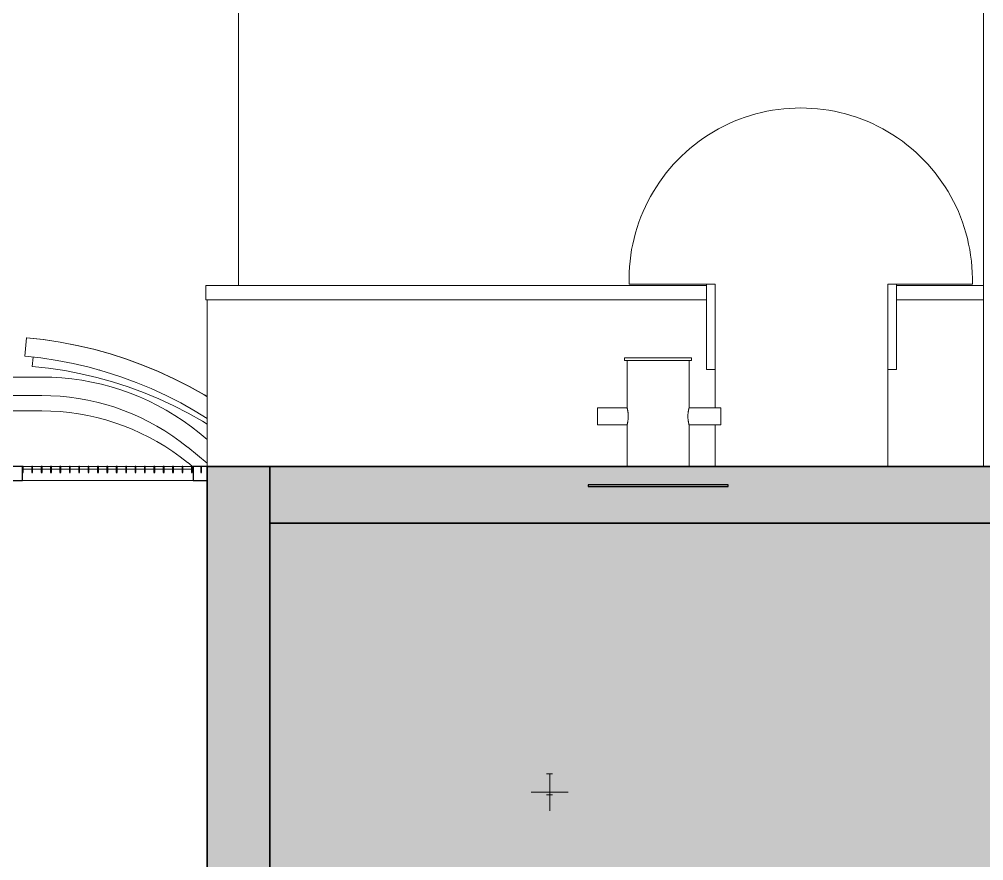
# Model space of a CAD drawing. Header units: metres. Extents: x -3 to 137, y -7 to 15.
# Drawn here: x 69.508 to 72.899, y -1.386 to 1.571 of the extents above; entities that cross this region are included whole.
import ezdxf

# ---------------------------------------------------------------- set-up
doc = ezdxf.new("R2010")
doc.units = ezdxf.units.M
doc.linetypes.add('Centre', pattern=[0.03175, 0.00635, -0.00475, 0.0159, -0.00475])
for name, color, linetype, lineweight in [('A-FLOR', 7, 'Continuous', 9), ('A-FLOR-LEVL', 7, 'Continuous', 9), ('A-FLOR-PATT', 7, 'Continuous', 35), ('A-GENM', 7, 'Continuous', 9), ('A-WALL', 7, 'Continuous', 9), ('A-WALL-PATT', 7, 'Continuous', 9), ('I-WALL', 7, 'Continuous', 9), ('P-PIPE', 7, 'Continuous', 9), ('P-PIPE-CNTR', 7, 'Continuous', 9)]:
    doc.layers.add(name, color=color, linetype=linetype, lineweight=lineweight)

# ---------------------------------------------------------------- blocks, each defined once
blk = doc.blocks.new('Bolardo - Bolardo-2116282-Elevation 5 - a')
at = {"layer": 'A-GENM', "color": 8, "true_color": 0x808080}
for p, q in [((-4.559, 0.3817), (-4.559, 0.3717)), ((-4.559, 0.3817), (-4.441, 0.3817)), ((-4.441, 0.3817), (-4.323, 0.3817)), ((-4.323, 0.3717), (-4.323, 0.3817)), ((-4.441, 0.3717), (-4.559, 0.3717)), ((-4.55, 0.3717), (-4.55, 0.2057)), ((-4.323, 0.3717), (-4.441, 0.3717)), ((-4.332, 0.2057), (-4.332, 0.3717)), ((-4.55, 0.2058), (-4.6541, 0.2058)), ((-4.6541, 0.1758), (-4.6541, 0.2058)), ((-4.2199, 0.2058), (-4.332, 0.2058)), ((-4.2199, 0.2058), (-4.2199, 0.1758)), ((-4.6541, 0.1458), (-4.6541, 0.1758)), ((-4.2199, 0.1758), (-4.2199, 0.1458)), ((-4.6541, 0.1458), (-4.55, 0.1458)), ((-4.55, 0.1458), (-4.55, 0)), ((-4.332, 0.1458), (-4.2199, 0.1458)), ((-4.332, 0), (-4.332, 0.1458))]:
    blk.add_line(p, q, dxfattribs=at)
at = {"layer": 'A-GENM', "lineweight": 25}
for p, q in [((-4.1946, -0.0653), (-4.6873, -0.0653)), ((-4.6873, -0.0653), (-4.6873, -0.0703)), ((-4.1946, -0.0703), (-4.1946, -0.0653)), ((-4.6873, -0.0703), (-4.1946, -0.0703))]:
    blk.add_line(p, q, dxfattribs=at)
at = {"layer": 'A-GENM', "color": 8, "true_color": 0x808080}
for points, knots in [([(-4.5458, 0.1758), (-4.5458, 0.1775), (-4.5459, 0.181), (-4.5462, 0.1853), (-4.5465, 0.1885), (-4.5468, 0.1908), (-4.5472, 0.193), (-4.5475, 0.1951), (-4.5479, 0.197), (-4.5483, 0.1988), (-4.5486, 0.2003), (-4.5489, 0.2017), (-4.5492, 0.203), (-4.5496, 0.2043), (-4.5499, 0.2054), (-4.55, 0.2058), (-4.55, 0.2058)], [0, 0, 0, 0, 0.0555556, 0.1111111, 0.1388889, 0.1666667, 0.1944444, 0.2222222, 0.25, 0.2777778, 0.3055556, 0.3333333, 0.3611111, 0.3888889, 0.4444444, 0.5, 0.5, 0.5, 0.5]), ([(-4.3362, 0.1758), (-4.3362, 0.1776), (-4.3361, 0.1811), (-4.3357, 0.1861), (-4.3352, 0.19), (-4.3348, 0.193), (-4.3344, 0.1951), (-4.3341, 0.197), (-4.3337, 0.1988), (-4.3333, 0.2004), (-4.333, 0.2018), (-4.3327, 0.2029), (-4.3325, 0.204), (-4.3322, 0.2048), (-4.3321, 0.2054), (-4.332, 0.2057), (-4.332, 0.2057), (-4.332, 0.2057)], [0, 0, 0, 0, 0.0555556, 0.1111111, 0.1666667, 0.1944444, 0.2222222, 0.25, 0.2777778, 0.3055556, 0.3333333, 0.3611111, 0.3888889, 0.4166667, 0.4444444, 0.4791667, 0.4999478, 0.4999478, 0.4999478, 0.4999478]), ([(-4.332, 0.2057), (-4.332, 0.2057), (-4.332, 0.2057), (-4.332, 0.2055), (-4.3321, 0.2053), (-4.3321, 0.2053)], [0.49994877, 0.49994877, 0.49994877, 0.49994877, 0.51388889, 0.54861111, 0.55555556, 0.55555556, 0.55555556, 0.55555556]), ([(-4.5458, 0.1758), (-4.5458, 0.1739), (-4.5459, 0.1704), (-4.5462, 0.1654), (-4.5467, 0.1615), (-4.5472, 0.1585), (-4.5475, 0.1564), (-4.5479, 0.1545), (-4.5483, 0.1528), (-4.5486, 0.1512), (-4.5489, 0.1498), (-4.5492, 0.1486), (-4.5495, 0.1476), (-4.5497, 0.1467), (-4.5499, 0.1461), (-4.55, 0.1458), (-4.55, 0.1458), (-4.55, 0.1458)], [0, 0, 0, 0, 0.0555556, 0.1111111, 0.1666667, 0.1944444, 0.2222222, 0.25, 0.2777778, 0.3055556, 0.3333333, 0.3611111, 0.3888889, 0.4166667, 0.4444444, 0.4791667, 0.4999478, 0.4999478, 0.4999478, 0.4999478]), ([(-4.3362, 0.1758), (-4.3362, 0.174), (-4.3361, 0.1705), (-4.3358, 0.1663), (-4.3354, 0.163), (-4.3351, 0.1607), (-4.3348, 0.1585), (-4.3344, 0.1564), (-4.3341, 0.1545), (-4.3337, 0.1528), (-4.3333, 0.1512), (-4.333, 0.1498), (-4.3327, 0.1485), (-4.3324, 0.1472), (-4.3321, 0.1461), (-4.332, 0.1458), (-4.332, 0.1458)], [0, 0, 0, 0, 0.0555556, 0.1111111, 0.1388889, 0.1666667, 0.1944444, 0.2222222, 0.25, 0.2777778, 0.3055556, 0.3333333, 0.3611111, 0.3888889, 0.4444444, 0.5, 0.5, 0.5, 0.5]), ([(-4.55, 0.1458), (-4.55, 0.1458), (-4.55, 0.1458), (-4.5499, 0.146), (-4.5499, 0.1462), (-4.5499, 0.1462)], [0.49994877, 0.49994877, 0.49994877, 0.49994877, 0.51388889, 0.54861111, 0.55555556, 0.55555556, 0.55555556, 0.55555556])]:
    blk.add_open_spline(points, degree=3, knots=knots, dxfattribs=at)
for points in [[(-4.55, 0.2058), (-4.55, 0.2058), (-4.5499, 0.2056), (-4.5499, 0.2053)], [(-4.332, 0.1458), (-4.332, 0.1458), (-4.332, 0.1459), (-4.3321, 0.1462)]]:
    blk.add_open_spline(points, degree=3, dxfattribs=at)
blk = doc.blocks.new('M_Boca extracción - M_Boca extracción-2633244-Elevation 5 - a')
at = {"layer": 'A-GENM', "color": 8, "true_color": 0x808080}
for p, q in [((-4.543, 0.64), (-4.2408, 0.64)), ((-4.2708, 0.64), (-4.2708, 0.34)), ((-4.2408, 0.64), (-4.2708, 0.64)), ((-4.2408, 0.64), (-4.2408, 0.2045)), ((-4.2408, 0.34), (-4.2408, 0.64)), ((-3.6328, 0), (-3.6328, 0.64)), ((-3.6328, 0.64), (-3.3362, 0.64)), ((-3.6028, 0.64), (-3.6328, 0.64)), ((-3.6328, 0.64), (-3.6328, 0.34)), ((-3.6028, 0.34), (-3.6028, 0.64)), ((-4.2708, 0.34), (-4.2408, 0.34)), ((-3.6328, 0.34), (-3.6028, 0.34)), ((-4.2408, 0.147), (-4.2408, 0))]:
    blk.add_line(p, q, dxfattribs=at)
blk.add_arc((-3.9396, 0.6557), 0.6036, 358.5166, 181.4834, dxfattribs=at)
blk = doc.blocks.new('M_RVR_Grating - 0_80 x 0_70-2833689-Elevation 5 - a')
at = {"layer": 'A-GENM', "lineweight": 25}
for p, q in [((-6.6756, 0), (-6.7256, 0)), ((-6.7256, 0), (-6.7256, -0.05)), ((-6.6726, 0), (-6.6756, 0)), ((-6.6756, 0), (-6.6756, -0.021)), ((-6.6756, -0.05), (-6.6756, 0)), ((-6.6726, -0.021), (-6.6726, 0)), ((-6.6396, 0), (-6.6426, 0)), ((-6.6426, 0), (-6.6426, -0.021)), ((-6.6396, -0.021), (-6.6396, 0)), ((-6.6066, 0), (-6.6096, 0)), ((-6.6096, 0), (-6.6096, -0.021)), ((-6.6066, -0.021), (-6.6066, 0)), ((-6.5736, 0), (-6.5766, 0)), ((-6.5766, 0), (-6.5766, -0.021)), ((-6.5736, -0.021), (-6.5736, 0)), ((-6.5406, 0), (-6.5436, 0)), ((-6.5436, 0), (-6.5436, -0.021)), ((-6.5406, -0.021), (-6.5406, 0)), ((-6.5076, 0), (-6.5106, 0)), ((-6.5106, 0), (-6.5106, -0.021)), ((-6.5076, -0.021), (-6.5076, 0)), ((-6.4746, 0), (-6.4776, 0)), ((-6.4776, 0), (-6.4776, -0.021)), ((-6.4746, -0.021), (-6.4746, 0)), ((-6.4416, 0), (-6.4446, 0)), ((-6.4446, 0), (-6.4446, -0.021)), ((-6.4416, -0.021), (-6.4416, 0)), ((-6.4086, 0), (-6.4116, 0)), ((-6.4116, 0), (-6.4116, -0.021)), ((-6.4086, -0.021), (-6.4086, 0)), ((-6.3756, 0), (-6.3786, 0)), ((-6.3786, 0), (-6.3786, -0.021)), ((-6.3756, -0.021), (-6.3756, 0)), ((-6.3426, 0), (-6.3456, 0)), ((-6.3456, 0), (-6.3456, -0.021)), ((-6.3426, -0.021), (-6.3426, 0)), ((-6.3096, 0), (-6.3126, 0)), ((-6.3126, 0), (-6.3126, -0.021)), ((-6.3096, -0.021), (-6.3096, 0)), ((-6.2766, 0), (-6.2796, 0)), ((-6.2796, 0), (-6.2796, -0.021)), ((-6.2766, -0.021), (-6.2766, 0)), ((-6.2436, 0), (-6.2466, 0)), ((-6.2466, 0), (-6.2466, -0.021)), ((-6.2436, -0.021), (-6.2436, 0)), ((-6.2106, 0), (-6.2136, 0)), ((-6.2136, 0), (-6.2136, -0.021)), ((-6.2106, -0.021), (-6.2106, 0)), ((-6.1776, 0), (-6.1806, 0)), ((-6.1806, 0), (-6.1806, -0.021)), ((-6.1776, -0.021), (-6.1776, 0)), ((-6.1446, 0), (-6.1476, 0)), ((-6.1476, 0), (-6.1476, -0.021)), ((-6.1446, -0.021), (-6.1446, 0)), ((-6.1116, 0), (-6.1146, 0)), ((-6.1146, 0), (-6.1146, -0.021)), ((-6.1116, -0.021), (-6.1116, 0)), ((-6.0786, 0), (-6.0816, 0)), ((-6.0816, 0), (-6.0816, -0.021)), ((-6.0786, -0.021), (-6.0786, 0)), ((-6.0256, 0), (-6.0756, 0)), ((-6.0756, 0), (-6.0756, -0.05)), ((-6.0456, 0), (-6.0486, 0)), ((-6.0486, 0), (-6.0486, -0.021)), ((-6.0456, -0.021), (-6.0456, 0)), ((-6.0256, -0.05), (-6.0256, 0)), ((-6.6756, -0.021), (-6.6726, -0.021)), ((-6.6426, -0.021), (-6.6396, -0.021)), ((-6.6096, -0.021), (-6.6066, -0.021)), ((-6.5766, -0.021), (-6.5736, -0.021)), ((-6.5436, -0.021), (-6.5406, -0.021)), ((-6.5106, -0.021), (-6.5076, -0.021)), ((-6.4776, -0.021), (-6.4746, -0.021)), ((-6.4446, -0.021), (-6.4416, -0.021)), ((-6.4116, -0.021), (-6.4086, -0.021)), ((-6.3786, -0.021), (-6.3756, -0.021)), ((-6.3456, -0.021), (-6.3426, -0.021)), ((-6.3126, -0.021), (-6.3096, -0.021)), ((-6.2796, -0.021), (-6.2766, -0.021)), ((-6.2466, -0.021), (-6.2436, -0.021)), ((-6.2136, -0.021), (-6.2106, -0.021)), ((-6.1806, -0.021), (-6.1776, -0.021)), ((-6.1476, -0.021), (-6.1446, -0.021)), ((-6.1146, -0.021), (-6.1116, -0.021)), ((-6.0816, -0.021), (-6.0786, -0.021)), ((-6.0486, -0.021), (-6.0456, -0.021)), ((-6.7256, -0.05), (-6.6756, -0.05)), ((-6.0756, -0.05), (-6.0256, -0.05))]:
    blk.add_line(p, q, dxfattribs=at)
at = {"layer": 'A-GENM', "color": 8, "true_color": 0x808080}
for p, q in [((-6.6431, 0), (-6.6726, 0)), ((-6.6096, 0), (-6.6394, 0)), ((-6.5766, 0), (-6.6066, 0)), ((-6.5436, 0), (-6.5736, 0)), ((-6.5106, 0), (-6.5406, 0)), ((-6.478, 0), (-6.5076, 0)), ((-6.4446, 0), (-6.4742, 0)), ((-6.4116, 0), (-6.4404, 0)), ((-6.3786, 0), (-6.4086, 0)), ((-6.3466, 0), (-6.3756, 0)), ((-6.3128, 0), (-6.3426, 0)), ((-6.2796, 0), (-6.3091, 0)), ((-6.2466, 0), (-6.2766, 0)), ((-6.2136, 0), (-6.2436, 0)), ((-6.1815, 0), (-6.2106, 0)), ((-6.1477, 0), (-6.1776, 0)), ((-6.1146, 0), (-6.1439, 0)), ((-6.0816, 0), (-6.1116, 0)), ((-6.0764, 0), (-6.0786, 0)), ((-6.6726, -0.01), (-6.6431, -0.01)), ((-6.6394, -0.01), (-6.6096, -0.01)), ((-6.6066, -0.01), (-6.5766, -0.01)), ((-6.5736, -0.01), (-6.5436, -0.01)), ((-6.5406, -0.01), (-6.5106, -0.01)), ((-6.5076, -0.01), (-6.478, -0.01)), ((-6.4742, -0.01), (-6.4446, -0.01)), ((-6.4404, -0.01), (-6.4116, -0.01)), ((-6.4086, -0.01), (-6.3786, -0.01)), ((-6.3756, -0.01), (-6.3466, -0.01)), ((-6.3426, -0.01), (-6.3128, -0.01)), ((-6.3091, -0.01), (-6.2796, -0.01)), ((-6.2766, -0.01), (-6.2466, -0.01)), ((-6.2436, -0.01), (-6.2136, -0.01)), ((-6.2106, -0.01), (-6.1815, -0.01)), ((-6.1776, -0.01), (-6.1477, -0.01)), ((-6.1439, -0.01), (-6.1146, -0.01)), ((-6.1116, -0.01), (-6.0816, -0.01)), ((-6.0786, -0.01), (-6.0764, -0.01)), ((-6.0756, -0.05), (-6.6756, -0.05))]:
    blk.add_line(p, q, dxfattribs=at)
blk = doc.blocks.new('M_Tramo tube Alim-01 - M_Tramo tube Alim-01-2962886-Elevation 5 - a')
at = {"layer": 'P-PIPE'}
blk.add_line((-6.406, 0.3387), (-6.404, 0.3382), dxfattribs=at)
at = {"layer": 'P-PIPE', "flags": 128}
blk.add_lwpolyline([(-6.0256, 0.2449), (-6.0357, 0.2511), (-6.0883, 0.2806), (-6.142, 0.3079), (-6.1968, 0.3331), (-6.2525, 0.3561), (-6.3091, 0.3768), (-6.3664, 0.3952), (-6.4245, 0.4113), (-6.4832, 0.4251), (-6.5424, 0.4365), (-6.6019, 0.4456), (-6.6606, 0.4521)], dxfattribs=at)
blk = doc.blocks.new('M_Tramo tube Alim-01 - M_Tramo tube Alim-01-V158-Elevation 5 - a')
at = {"layer": 'P-PIPE'}
blk.add_line((-6.6382, 0.3834), (-6.6412, 0.3514), dxfattribs=at)
at = {"layer": 'P-PIPE', "flags": 128}
blk.add_lwpolyline([(-6.6412, 0.3514), (-6.5839, 0.345), (-6.5269, 0.3363), (-6.4703, 0.3253), (-6.4141, 0.3121), (-6.3586, 0.2966), (-6.3037, 0.2789), (-6.2496, 0.2591), (-6.1963, 0.2371), (-6.1439, 0.2129), (-6.0925, 0.1867), (-6.0422, 0.1585), (-6.0256, 0.1483)], dxfattribs=at)
blk = doc.blocks.new('M_Tramo tube Alim-02 - M_Tramo tube Alim-02-2966724-Elevation 5 - a')
at = {"layer": 'P-PIPE'}
for p, q in [((-6.7381, 0.3139), (-6.808, 0.3139)), ((-6.808, 0.3139), (-6.808, 0.2489)), ((-6.6078, 0.3139), (-6.7131, 0.3139)), ((-6.808, 0.2489), (-6.7381, 0.2489)), ((-6.7131, 0.2489), (-6.6078, 0.2489)), ((-6.0256, 0.0949), (-6.0537, 0.1177)), ((-6.0946, 0.0672), (-6.0256, 0.0113))]:
    blk.add_line(p, q, dxfattribs=at)
at = {"layer": 'P-PIPE', "flags": 128}
for points in [[(-6.0537, 0.1177), (-6.0815, 0.1393), (-6.1101, 0.1598), (-6.1396, 0.1791), (-6.1698, 0.1972), (-6.2007, 0.2141), (-6.2322, 0.2298), (-6.2644, 0.2442), (-6.2971, 0.2573), (-6.3302, 0.269), (-6.3639, 0.2795), (-6.3979, 0.2885), (-6.4323, 0.2962), (-6.4669, 0.3026), (-6.5018, 0.3075), (-6.5368, 0.3111), (-6.572, 0.3132), (-6.6072, 0.3139), (-6.6078, 0.3139)], [(-6.6078, 0.2489), (-6.5752, 0.2483), (-6.5426, 0.2463), (-6.5102, 0.2431), (-6.4779, 0.2385), (-6.4458, 0.2327), (-6.4139, 0.2255), (-6.3824, 0.2172), (-6.3513, 0.2075), (-6.3205, 0.1966), (-6.2902, 0.1845), (-6.2604, 0.1712), (-6.2312, 0.1568), (-6.2026, 0.1411), (-6.1746, 0.1244), (-6.1473, 0.1065), (-6.1208, 0.0875), (-6.095, 0.0675), (-6.0946, 0.0672)]]:
    blk.add_lwpolyline(points, dxfattribs=at)
blk = doc.blocks.new('M_Tramo tube Alim-02 - M_Tramo tube Alim-02-2989337-Elevation 5 - a')
at = {"layer": 'P-PIPE'}
for p, q in [((-6.808, 0.249), (-6.808, 0.1949)), ((-6.808, 0.1949), (-6.7381, 0.1949)), ((-6.7131, 0.1949), (-6.6078, 0.1949)), ((-6.0946, 0.0132), (-6.0788, 0.0004))]:
    blk.add_line(p, q, dxfattribs=at)
at = {"layer": 'P-PIPE', "flags": 128}
blk.add_lwpolyline([(-6.6078, 0.1949), (-6.5752, 0.1943), (-6.5426, 0.1923), (-6.5102, 0.1891), (-6.4779, 0.1845), (-6.4458, 0.1787), (-6.4139, 0.1715), (-6.3824, 0.1632), (-6.3513, 0.1535), (-6.3205, 0.1426), (-6.2902, 0.1305), (-6.2604, 0.1172), (-6.2312, 0.1028), (-6.2026, 0.0871), (-6.1746, 0.0704), (-6.1473, 0.0525), (-6.1208, 0.0335), (-6.095, 0.0135), (-6.0946, 0.0132)], dxfattribs=at)
blk = doc.blocks.new('M_Tramo tube Alim-01 - M_Tramo tube Alim-01-V159-Elevation 5 - a')
at = {"layer": 'P-PIPE'}
blk.add_line((-6.6617, 0.4521), (-6.6677, 0.3874), dxfattribs=at)
at = {"layer": 'P-PIPE', "flags": 128}
for points in [[(-6.0256, 0.2442), (-6.0368, 0.2511), (-6.0894, 0.2806), (-6.1431, 0.3079), (-6.1979, 0.3331), (-6.2536, 0.3561), (-6.3102, 0.3768), (-6.3675, 0.3952), (-6.4256, 0.4113), (-6.4843, 0.4251), (-6.5434, 0.4365), (-6.603, 0.4456), (-6.6617, 0.4521)], [(-6.6677, 0.3874), (-6.6104, 0.381), (-6.5534, 0.3723), (-6.4968, 0.3613), (-6.4406, 0.3481), (-6.3851, 0.3326), (-6.3302, 0.3149), (-6.2761, 0.2951), (-6.2228, 0.2731), (-6.1704, 0.2489), (-6.119, 0.2227), (-6.0687, 0.1945), (-6.0256, 0.1679)]]:
    blk.add_lwpolyline(points, dxfattribs=at)

msp = doc.modelspace()

# ---------------------------------------------------------------- hatches: boundary and pattern name
at = {"layer": 'A-FLOR-PATT', "lineweight": 9, "true_color": 0x9a9a9a}
msp.add_hatch(color=253, dxfattribs=at).paths.add_polyline_path([(94.2131, -0.2), (94.2131, 0), (70.1694, 0), (70.1694, -0.2), (94.133, -0.2)])
at = {"layer": 'A-WALL-PATT', "true_color": 0x9a9a9a}
for points in [[(70.3894, -3.4853), (93.9931, -3.4853), (93.9931, 0), (70.3894, 0), (70.3894, -2.9799)], [(70.1694, -3.4853), (70.3894, -3.4853), (70.3894, -0.2), (70.1694, -0.2), (70.1694, -2.9799)]]:
    msp.add_hatch(color=253, dxfattribs=at).paths.add_polyline_path(points)

# ---------------------------------------------------------------- linework, layer by layer
at = {"layer": 'A-FLOR', "lineweight": 35}
for p, q in [((77.3177, 0), (70.1694, 0)), ((70.1694, 0), (70.1694, -0.2)), ((70.3894, -0.2), (93.9931, -0.2))]:
    msp.add_line(p, q, dxfattribs=at)
at = {"layer": 'A-FLOR-LEVL', "color": 253, "linetype": 'Centre', "true_color": 0xaaaaaa}
msp.add_line((64.6698, 0), (99.8139, 0), dxfattribs=at)
at = {"layer": 'A-WALL'}
for p, q in [((70.1644, 0.5854), (70.1644, 0.6354)), ((70.1644, 0.6354), (71.9242, 0.6354)), ((72.5922, 0.6354), (72.8981, 0.6354)), ((71.9242, 0.5854), (70.1644, 0.5854)), ((72.8981, 0.5854), (72.5922, 0.5854))]:
    msp.add_line(p, q, dxfattribs=at)
at = {"layer": 'I-WALL'}
for p, q in [((70.2788, 0.6354), (70.2788, 2.7225)), ((70.1694, 0.5854), (70.1694, 0))]:
    msp.add_line(p, q, dxfattribs=at)
at = {"layer": 'I-WALL', "lineweight": 35}
for p, q in [((70.3894, 0), (70.3894, -3.4853)), ((70.1694, -3.4853), (70.1694, -0.2))]:
    msp.add_line(p, q, dxfattribs=at)
at = {"layer": 'P-PIPE'}
for p, q in [((72.8981, 3.1855), (72.8981, 0)), ((71.3824, -1.0809), (71.362, -1.0809)), ((71.362, -1.1539), (71.3824, -1.1539))]:
    msp.add_line(p, q, dxfattribs=at)
at = {"layer": 'P-PIPE-CNTR'}
for p, q in [((71.3734, -1.2103), (71.3734, -1.0803)), ((71.3084, -1.1453), (71.4384, -1.1453))]:
    msp.add_line(p, q, dxfattribs=at)

# ---------------------------------------------------------------- block references
at = {"layer": 'A-GENM', "color": 8, "true_color": 0x808080}
for name in ['M_Boca extracción - M_Boca extracción-2633244-Elevation 5 - a', 'Bolardo - Bolardo-2116282-Elevation 5 - a', 'M_RVR_Grating - 0_80 x 0_70-2833689-Elevation 5 - a']:
    msp.add_blockref(name, (76.195, 0), dxfattribs=at)
at = {"layer": 'P-PIPE'}
for name in ['M_Tramo tube Alim-01 - M_Tramo tube Alim-01-V159-Elevation 5 - a', 'M_Tramo tube Alim-01 - M_Tramo tube Alim-01-2962886-Elevation 5 - a', 'M_Tramo tube Alim-01 - M_Tramo tube Alim-01-V158-Elevation 5 - a', 'M_Tramo tube Alim-02 - M_Tramo tube Alim-02-2966724-Elevation 5 - a', 'M_Tramo tube Alim-02 - M_Tramo tube Alim-02-2989337-Elevation 5 - a']:
    msp.add_blockref(name, (76.195, 0), dxfattribs=at)

doc.saveas('drawing.dxf')
